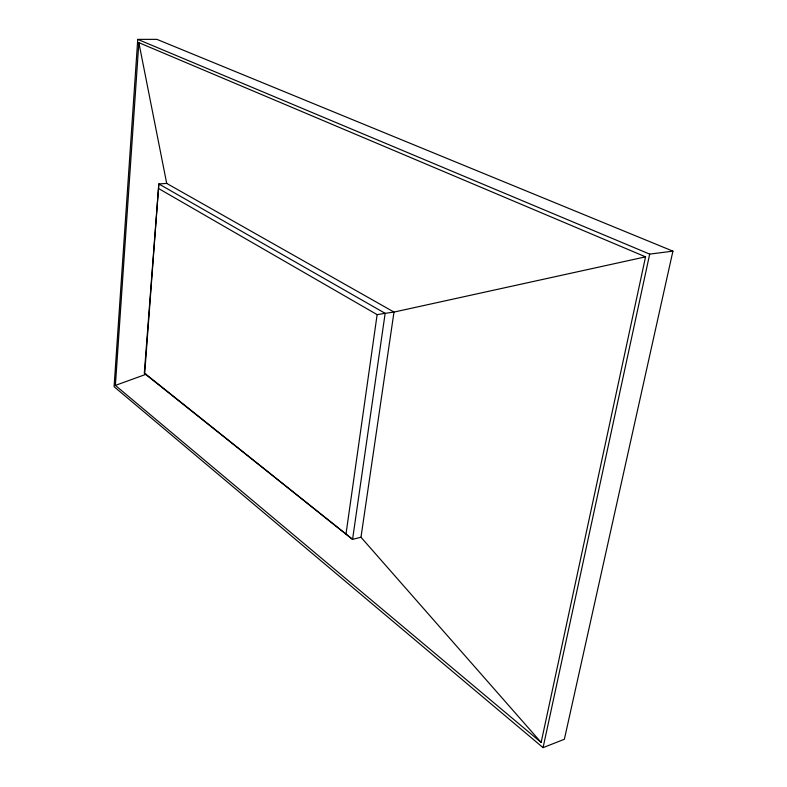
<?xml version="1.0" encoding="UTF-8"?>
<svg xmlns="http://www.w3.org/2000/svg" width="787" height="787" viewBox="0 0 787 787"><rect width="100%" height="100%" fill="white"/><g stroke="black" fill="none" stroke-linecap="round" stroke-linejoin="round"><path stroke-width="1.18" d="M137.755 39.38L114.085 386.692L543.069 747.65L564.377 739.249L672.915 251.142L156.888 39.35L137.755 39.38L649.688 254.122L672.915 251.142M115.384 385.394L138.856 42.655L645.556 256.847L541.141 742.436L115.384 385.394L146.126 374.258M541.141 742.436L360.977 537.246L352.566 539.37L144.306 373.343L158.826 183.942L166.706 183.41L393.992 312.075L645.556 256.847M158.885 188.703L377.13 314.633L385.148 313.334L352.566 539.37L144.71 373.284L158.826 183.942L385.148 313.334L393.992 312.075L360.977 537.246M346.044 533.704L377.13 314.633M543.069 747.65L649.688 254.122M138.856 42.655L166.706 183.41"/></g></svg>
